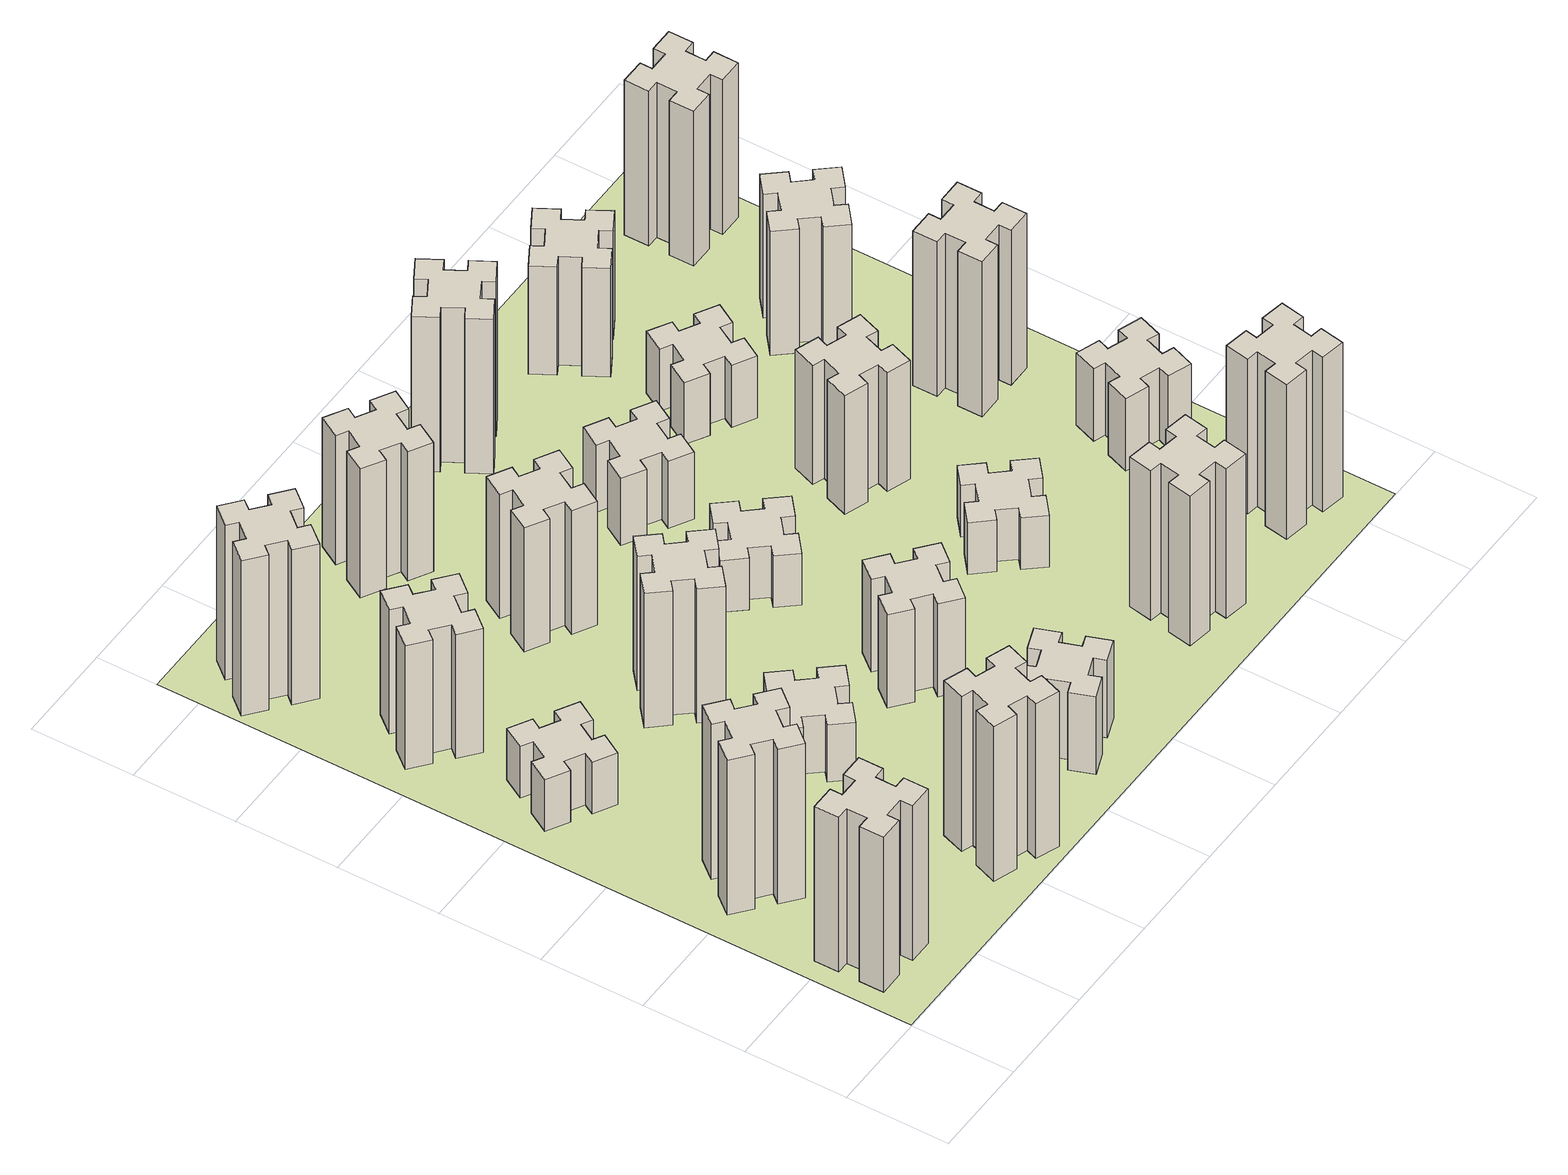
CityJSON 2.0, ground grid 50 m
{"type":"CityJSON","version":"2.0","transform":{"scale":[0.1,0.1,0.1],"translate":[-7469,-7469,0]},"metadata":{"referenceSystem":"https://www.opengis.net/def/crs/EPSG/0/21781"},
"CityObjects":{
"building1":{"type":"Building","attributes":{"class":"1000","function":"1000","usage":"1000","yearOfConstruction":2016,"roofType":"1000","measuredHeight":90,"storeysAboveGround":30,"storeysBelowGround":0},"geometry":[{"type":"Solid","lod":"1","boundaries":[[[[0,1,2,3,4,5,6,7,8,9,10,11,12,13,14,15,16,17,18,19]],[[17,16,20,21]],[[16,15,22,20]],[[15,14,23,22]],[[14,13,24,23]],[[13,12,25,24]],[[12,11,26,25]],[[11,10,27,26]],[[10,9,28,27]],[[9,8,29,28]],[[8,7,30,29]],[[7,6,31,30]],[[6,5,32,31]],[[5,4,33,32]],[[4,3,34,33]],[[3,2,35,34]],[[2,1,36,35]],[[1,0,37,36]],[[0,19,38,37]],[[19,18,39,38]],[[18,17,21,39]],[[24,25,26,27,28,29,30,31,32,33,34,35,36,37,38,39,21,20,22,23]]]]}]},
"building2":{"type":"Building","attributes":{"class":"1000","function":"1000","usage":"1000","yearOfConstruction":2016,"roofType":"1000","measuredHeight":90,"storeysAboveGround":30,"storeysBelowGround":0},"geometry":[{"type":"Solid","lod":"1","boundaries":[[[[40,41,42,43,44,45,46,47,48,49,50,51,52,53,54,55,56,57,58,59]],[[57,56,60,61]],[[56,55,62,60]],[[55,54,63,62]],[[54,53,64,63]],[[53,52,65,64]],[[52,51,66,65]],[[51,50,67,66]],[[50,49,68,67]],[[49,48,69,68]],[[48,47,70,69]],[[47,46,71,70]],[[46,45,72,71]],[[45,44,73,72]],[[44,43,74,73]],[[43,42,75,74]],[[42,41,76,75]],[[41,40,77,76]],[[40,59,78,77]],[[59,58,79,78]],[[58,57,61,79]],[[64,65,66,67,68,69,70,71,72,73,74,75,76,77,78,79,61,60,62,63]]]]}]},
"building3":{"type":"Building","attributes":{"class":"1000","function":"1000","usage":"1000","yearOfConstruction":2016,"roofType":"1000","measuredHeight":30,"storeysAboveGround":30,"storeysBelowGround":0},"geometry":[{"type":"Solid","lod":"1","boundaries":[[[[80,81,82,83,84,85,86,87,88,89,90,91,92,93,94,95,96,97,98,99]],[[97,96,100,101]],[[96,95,102,100]],[[95,94,103,102]],[[94,93,104,103]],[[93,92,105,104]],[[92,91,106,105]],[[91,90,107,106]],[[90,89,108,107]],[[89,88,109,108]],[[88,87,110,109]],[[87,86,111,110]],[[86,85,112,111]],[[85,84,113,112]],[[84,83,114,113]],[[83,82,115,114]],[[82,81,116,115]],[[81,80,117,116]],[[80,99,118,117]],[[99,98,119,118]],[[98,97,101,119]],[[104,105,106,107,108,109,110,111,112,113,114,115,116,117,118,119,101,100,102,103]]]]}]},
"building4":{"type":"Building","attributes":{"class":"1000","function":"1000","usage":"1000","yearOfConstruction":2016,"roofType":"1000","measuredHeight":72,"storeysAboveGround":30,"storeysBelowGround":0},"geometry":[{"type":"Solid","lod":"1","boundaries":[[[[120,121,122,123,124,125,126,127,128,129,130,131,132,133,134,135,136,137,138,139]],[[137,136,140,141]],[[136,135,142,140]],[[135,134,143,142]],[[134,133,144,143]],[[133,132,145,144]],[[132,131,146,145]],[[131,130,147,146]],[[130,129,148,147]],[[129,128,149,148]],[[128,127,150,149]],[[127,126,151,150]],[[126,125,152,151]],[[125,124,153,152]],[[124,123,154,153]],[[123,122,155,154]],[[122,121,156,155]],[[121,120,157,156]],[[120,139,158,157]],[[139,138,159,158]],[[138,137,141,159]],[[144,145,146,147,148,149,150,151,152,153,154,155,156,157,158,159,141,140,142,143]]]]}]},
"building5":{"type":"Building","attributes":{"class":"1000","function":"1000","usage":"1000","yearOfConstruction":2016,"roofType":"1000","measuredHeight":90,"storeysAboveGround":30,"storeysBelowGround":0},"geometry":[{"type":"Solid","lod":"1","boundaries":[[[[160,161,162,163,164,165,166,167,168,169,170,171,172,173,174,175,176,177,178,179]],[[177,176,180,181]],[[176,175,182,180]],[[175,174,183,182]],[[174,173,184,183]],[[173,172,185,184]],[[172,171,186,185]],[[171,170,187,186]],[[170,169,188,187]],[[169,168,189,188]],[[168,167,190,189]],[[167,166,191,190]],[[166,165,192,191]],[[165,164,193,192]],[[164,163,194,193]],[[163,162,195,194]],[[162,161,196,195]],[[161,160,197,196]],[[160,179,198,197]],[[179,178,199,198]],[[178,177,181,199]],[[184,185,186,187,188,189,190,191,192,193,194,195,196,197,198,199,181,180,182,183]]]]}]},
"building6":{"type":"Building","attributes":{"class":"1000","function":"1000","usage":"1000","yearOfConstruction":2016,"roofType":"1000","measuredHeight":90,"storeysAboveGround":30,"storeysBelowGround":0},"geometry":[{"type":"Solid","lod":"1","boundaries":[[[[200,201,202,203,204,205,206,207,208,209,210,211,212,213,214,215,216,217,218,219]],[[217,216,220,221]],[[216,215,222,220]],[[215,214,223,222]],[[214,213,224,223]],[[213,212,225,224]],[[212,211,226,225]],[[211,210,227,226]],[[210,209,228,227]],[[209,208,229,228]],[[208,207,230,229]],[[207,206,231,230]],[[206,205,232,231]],[[205,204,233,232]],[[204,203,234,233]],[[203,202,235,234]],[[202,201,236,235]],[[201,200,237,236]],[[200,219,238,237]],[[219,218,239,238]],[[218,217,221,239]],[[224,225,226,227,228,229,230,231,232,233,234,235,236,237,238,239,221,220,222,223]]]]}]},
"building7":{"type":"Building","attributes":{"class":"1000","function":"1000","usage":"1000","yearOfConstruction":2016,"roofType":"1000","measuredHeight":33,"storeysAboveGround":30,"storeysBelowGround":0},"geometry":[{"type":"Solid","lod":"1","boundaries":[[[[240,241,242,243,244,245,246,247,248,249,250,251,252,253,254,255,256,257,258,259]],[[257,256,260,261]],[[256,255,262,260]],[[255,254,263,262]],[[254,253,264,263]],[[253,252,265,264]],[[252,251,266,265]],[[251,250,267,266]],[[250,249,268,267]],[[249,248,269,268]],[[248,247,270,269]],[[247,246,271,270]],[[246,245,272,271]],[[245,244,273,272]],[[244,243,274,273]],[[243,242,275,274]],[[242,241,276,275]],[[241,240,277,276]],[[240,259,278,277]],[[259,258,279,278]],[[258,257,261,279]],[[264,265,266,267,268,269,270,271,272,273,274,275,276,277,278,279,261,260,262,263]]]]}]},
"building8":{"type":"Building","attributes":{"class":"1000","function":"1000","usage":"1000","yearOfConstruction":2016,"roofType":"1000","measuredHeight":78,"storeysAboveGround":30,"storeysBelowGround":0},"geometry":[{"type":"Solid","lod":"1","boundaries":[[[[280,281,282,283,284,285,286,287,288,289,290,291,292,293,294,295,296,297,298,299]],[[297,296,300,301]],[[296,295,302,300]],[[295,294,303,302]],[[294,293,304,303]],[[293,292,305,304]],[[292,291,306,305]],[[291,290,307,306]],[[290,289,308,307]],[[289,288,309,308]],[[288,287,310,309]],[[287,286,311,310]],[[286,285,312,311]],[[285,284,313,312]],[[284,283,314,313]],[[283,282,315,314]],[[282,281,316,315]],[[281,280,317,316]],[[280,299,318,317]],[[299,298,319,318]],[[298,297,301,319]],[[304,305,306,307,308,309,310,311,312,313,314,315,316,317,318,319,301,300,302,303]]]]}]},
"building9":{"type":"Building","attributes":{"class":"1000","function":"1000","usage":"1000","yearOfConstruction":2016,"roofType":"1000","measuredHeight":45,"storeysAboveGround":30,"storeysBelowGround":0},"geometry":[{"type":"Solid","lod":"1","boundaries":[[[[320,321,322,323,324,325,326,327,328,329,330,331,332,333,334,335,336,337,338,339]],[[337,336,340,341]],[[336,335,342,340]],[[335,334,343,342]],[[334,333,344,343]],[[333,332,345,344]],[[332,331,346,345]],[[331,330,347,346]],[[330,329,348,347]],[[329,328,349,348]],[[328,327,350,349]],[[327,326,351,350]],[[326,325,352,351]],[[325,324,353,352]],[[324,323,354,353]],[[323,322,355,354]],[[322,321,356,355]],[[321,320,357,356]],[[320,339,358,357]],[[339,338,359,358]],[[338,337,341,359]],[[344,345,346,347,348,349,350,351,352,353,354,355,356,357,358,359,341,340,342,343]]]]}]},
"building10":{"type":"Building","attributes":{"class":"1000","function":"1000","usage":"1000","yearOfConstruction":2016,"roofType":"1000","measuredHeight":72,"storeysAboveGround":30,"storeysBelowGround":0},"geometry":[{"type":"Solid","lod":"1","boundaries":[[[[360,361,362,363,364,365,366,367,368,369,370,371,372,373,374,375,376,377,378,379]],[[377,376,380,381]],[[376,375,382,380]],[[375,374,383,382]],[[374,373,384,383]],[[373,372,385,384]],[[372,371,386,385]],[[371,370,387,386]],[[370,369,388,387]],[[369,368,389,388]],[[368,367,390,389]],[[367,366,391,390]],[[366,365,392,391]],[[365,364,393,392]],[[364,363,394,393]],[[363,362,395,394]],[[362,361,396,395]],[[361,360,397,396]],[[360,379,398,397]],[[379,378,399,398]],[[378,377,381,399]],[[384,385,386,387,388,389,390,391,392,393,394,395,396,397,398,399,381,380,382,383]]]]}]},
"building11":{"type":"Building","attributes":{"class":"1000","function":"1000","usage":"1000","yearOfConstruction":2016,"roofType":"1000","measuredHeight":54,"storeysAboveGround":30,"storeysBelowGround":0},"geometry":[{"type":"Solid","lod":"1","boundaries":[[[[400,401,402,403,404,405,406,407,408,409,410,411,412,413,414,415,416,417,418,419]],[[417,416,420,421]],[[416,415,422,420]],[[415,414,423,422]],[[414,413,424,423]],[[413,412,425,424]],[[412,411,426,425]],[[411,410,427,426]],[[410,409,428,427]],[[409,408,429,428]],[[408,407,430,429]],[[407,406,431,430]],[[406,405,432,431]],[[405,404,433,432]],[[404,403,434,433]],[[403,402,435,434]],[[402,401,436,435]],[[401,400,437,436]],[[400,419,438,437]],[[419,418,439,438]],[[418,417,421,439]],[[424,425,426,427,428,429,430,431,432,433,434,435,436,437,438,439,421,420,422,423]]]]}]},
"building12":{"type":"Building","attributes":{"class":"1000","function":"1000","usage":"1000","yearOfConstruction":2016,"roofType":"1000","measuredHeight":75,"storeysAboveGround":30,"storeysBelowGround":0},"geometry":[{"type":"Solid","lod":"1","boundaries":[[[[440,441,442,443,444,445,446,447,448,449,450,451,452,453,454,455,456,457,458,459]],[[457,456,460,461]],[[456,455,462,460]],[[455,454,463,462]],[[454,453,464,463]],[[453,452,465,464]],[[452,451,466,465]],[[451,450,467,466]],[[450,449,468,467]],[[449,448,469,468]],[[448,447,470,469]],[[447,446,471,470]],[[446,445,472,471]],[[445,444,473,472]],[[444,443,474,473]],[[443,442,475,474]],[[442,441,476,475]],[[441,440,477,476]],[[440,459,478,477]],[[459,458,479,478]],[[458,457,461,479]],[[464,465,466,467,468,469,470,471,472,473,474,475,476,477,478,479,461,460,462,463]]]]}]},
"building13":{"type":"Building","attributes":{"class":"1000","function":"1000","usage":"1000","yearOfConstruction":2016,"roofType":"1000","measuredHeight":30,"storeysAboveGround":30,"storeysBelowGround":0},"geometry":[{"type":"Solid","lod":"1","boundaries":[[[[480,481,482,483,484,485,486,487,488,489,490,491,492,493,494,495,496,497,498,499]],[[497,496,500,501]],[[496,495,502,500]],[[495,494,503,502]],[[494,493,504,503]],[[493,492,505,504]],[[492,491,506,505]],[[491,490,507,506]],[[490,489,508,507]],[[489,488,509,508]],[[488,487,510,509]],[[487,486,511,510]],[[486,485,512,511]],[[485,484,513,512]],[[484,483,514,513]],[[483,482,515,514]],[[482,481,516,515]],[[481,480,517,516]],[[480,499,518,517]],[[499,498,519,518]],[[498,497,501,519]],[[504,505,506,507,508,509,510,511,512,513,514,515,516,517,518,519,501,500,502,503]]]]}]},
"building14":{"type":"Building","attributes":{"class":"1000","function":"1000","usage":"1000","yearOfConstruction":2016,"roofType":"1000","measuredHeight":39,"storeysAboveGround":30,"storeysBelowGround":0},"geometry":[{"type":"Solid","lod":"1","boundaries":[[[[520,521,522,523,524,525,526,527,528,529,530,531,532,533,534,535,536,537,538,539]],[[537,536,540,541]],[[536,535,542,540]],[[535,534,543,542]],[[534,533,544,543]],[[533,532,545,544]],[[532,531,546,545]],[[531,530,547,546]],[[530,529,548,547]],[[529,528,549,548]],[[528,527,550,549]],[[527,526,551,550]],[[526,525,552,551]],[[525,524,553,552]],[[524,523,554,553]],[[523,522,555,554]],[[522,521,556,555]],[[521,520,557,556]],[[520,539,558,557]],[[539,538,559,558]],[[538,537,541,559]],[[544,545,546,547,548,549,550,551,552,553,554,555,556,557,558,559,541,540,542,543]]]]}]},
"building15":{"type":"Building","attributes":{"class":"1000","function":"1000","usage":"1000","yearOfConstruction":2016,"roofType":"1000","measuredHeight":87,"storeysAboveGround":30,"storeysBelowGround":0},"geometry":[{"type":"Solid","lod":"1","boundaries":[[[[560,561,562,563,564,565,566,567,568,569,570,571,572,573,574,575,576,577,578,579]],[[577,576,580,581]],[[576,575,582,580]],[[575,574,583,582]],[[574,573,584,583]],[[573,572,585,584]],[[572,571,586,585]],[[571,570,587,586]],[[570,569,588,587]],[[569,568,589,588]],[[568,567,590,589]],[[567,566,591,590]],[[566,565,592,591]],[[565,564,593,592]],[[564,563,594,593]],[[563,562,595,594]],[[562,561,596,595]],[[561,560,597,596]],[[560,579,598,597]],[[579,578,599,598]],[[578,577,581,599]],[[584,585,586,587,588,589,590,591,592,593,594,595,596,597,598,599,581,580,582,583]]]]}]},
"building16":{"type":"Building","attributes":{"class":"1000","function":"1000","usage":"1000","yearOfConstruction":2016,"roofType":"1000","measuredHeight":90,"storeysAboveGround":30,"storeysBelowGround":0},"geometry":[{"type":"Solid","lod":"1","boundaries":[[[[600,601,602,603,604,605,606,607,608,609,610,611,612,613,614,615,616,617,618,619]],[[617,616,620,621]],[[616,615,622,620]],[[615,614,623,622]],[[614,613,624,623]],[[613,612,625,624]],[[612,611,626,625]],[[611,610,627,626]],[[610,609,628,627]],[[609,608,629,628]],[[608,607,630,629]],[[607,606,631,630]],[[606,605,632,631]],[[605,604,633,632]],[[604,603,634,633]],[[603,602,635,634]],[[602,601,636,635]],[[601,600,637,636]],[[600,619,638,637]],[[619,618,639,638]],[[618,617,621,639]],[[624,625,626,627,628,629,630,631,632,633,634,635,636,637,638,639,621,620,622,623]]]]}]},
"building17":{"type":"Building","attributes":{"class":"1000","function":"1000","usage":"1000","yearOfConstruction":2016,"roofType":"1000","measuredHeight":30,"storeysAboveGround":30,"storeysBelowGround":0},"geometry":[{"type":"Solid","lod":"1","boundaries":[[[[640,641,642,643,644,645,646,647,648,649,650,651,652,653,654,655,656,657,658,659]],[[657,656,660,661]],[[656,655,662,660]],[[655,654,663,662]],[[654,653,664,663]],[[653,652,665,664]],[[652,651,666,665]],[[651,650,667,666]],[[650,649,668,667]],[[649,648,669,668]],[[648,647,670,669]],[[647,646,671,670]],[[646,645,672,671]],[[645,644,673,672]],[[644,643,674,673]],[[643,642,675,674]],[[642,641,676,675]],[[641,640,677,676]],[[640,659,678,677]],[[659,658,679,678]],[[658,657,661,679]],[[664,665,666,667,668,669,670,671,672,673,674,675,676,677,678,679,661,660,662,663]]]]}]},
"building18":{"type":"Building","attributes":{"class":"1000","function":"1000","usage":"1000","yearOfConstruction":2016,"roofType":"1000","measuredHeight":69,"storeysAboveGround":30,"storeysBelowGround":0},"geometry":[{"type":"Solid","lod":"1","boundaries":[[[[680,681,682,683,684,685,686,687,688,689,690,691,692,693,694,695,696,697,698,699]],[[697,696,700,701]],[[696,695,702,700]],[[695,694,703,702]],[[694,693,704,703]],[[693,692,705,704]],[[692,691,706,705]],[[691,690,707,706]],[[690,689,708,707]],[[689,688,709,708]],[[688,687,710,709]],[[687,686,711,710]],[[686,685,712,711]],[[685,684,713,712]],[[684,683,714,713]],[[683,682,715,714]],[[682,681,716,715]],[[681,680,717,716]],[[680,699,718,717]],[[699,698,719,718]],[[698,697,701,719]],[[704,705,706,707,708,709,710,711,712,713,714,715,716,717,718,719,701,700,702,703]]]]}]},
"building19":{"type":"Building","attributes":{"class":"1000","function":"1000","usage":"1000","yearOfConstruction":2016,"roofType":"1000","measuredHeight":36,"storeysAboveGround":30,"storeysBelowGround":0},"geometry":[{"type":"Solid","lod":"1","boundaries":[[[[720,721,722,723,724,725,726,727,728,729,730,731,732,733,734,735,736,737,738,739]],[[737,736,740,741]],[[736,735,742,740]],[[735,734,743,742]],[[734,733,744,743]],[[733,732,745,744]],[[732,731,746,745]],[[731,730,747,746]],[[730,729,748,747]],[[729,728,749,748]],[[728,727,750,749]],[[727,726,751,750]],[[726,725,752,751]],[[725,724,753,752]],[[724,723,754,753]],[[723,722,755,754]],[[722,721,756,755]],[[721,720,757,756]],[[720,739,758,757]],[[739,738,759,758]],[[738,737,741,759]],[[744,745,746,747,748,749,750,751,752,753,754,755,756,757,758,759,741,740,742,743]]]]}]},
"building20":{"type":"Building","attributes":{"class":"1000","function":"1000","usage":"1000","yearOfConstruction":2016,"roofType":"1000","measuredHeight":90,"storeysAboveGround":30,"storeysBelowGround":0},"geometry":[{"type":"Solid","lod":"1","boundaries":[[[[760,761,762,763,764,765,766,767,768,769,770,771,772,773,774,775,776,777,778,779]],[[777,776,780,781]],[[776,775,782,780]],[[775,774,783,782]],[[774,773,784,783]],[[773,772,785,784]],[[772,771,786,785]],[[771,770,787,786]],[[770,769,788,787]],[[769,768,789,788]],[[768,767,790,789]],[[767,766,791,790]],[[766,765,792,791]],[[765,764,793,792]],[[764,763,794,793]],[[763,762,795,794]],[[762,761,796,795]],[[761,760,797,796]],[[760,779,798,797]],[[779,778,799,798]],[[778,777,781,799]],[[784,785,786,787,788,789,790,791,792,793,794,795,796,797,798,799,781,780,782,783]]]]}]},
"building21":{"type":"Building","attributes":{"class":"1000","function":"1000","usage":"1000","yearOfConstruction":2016,"roofType":"1000","measuredHeight":63,"storeysAboveGround":30,"storeysBelowGround":0},"geometry":[{"type":"Solid","lod":"1","boundaries":[[[[800,801,802,803,804,805,806,807,808,809,810,811,812,813,814,815,816,817,818,819]],[[817,816,820,821]],[[816,815,822,820]],[[815,814,823,822]],[[814,813,824,823]],[[813,812,825,824]],[[812,811,826,825]],[[811,810,827,826]],[[810,809,828,827]],[[809,808,829,828]],[[808,807,830,829]],[[807,806,831,830]],[[806,805,832,831]],[[805,804,833,832]],[[804,803,834,833]],[[803,802,835,834]],[[802,801,836,835]],[[801,800,837,836]],[[800,819,838,837]],[[819,818,839,838]],[[818,817,821,839]],[[824,825,826,827,828,829,830,831,832,833,834,835,836,837,838,839,821,820,822,823]]]]}]},
"building22":{"type":"Building","attributes":{"class":"1000","function":"1000","usage":"1000","yearOfConstruction":2016,"roofType":"1000","measuredHeight":42,"storeysAboveGround":30,"storeysBelowGround":0},"geometry":[{"type":"Solid","lod":"1","boundaries":[[[[840,841,842,843,844,845,846,847,848,849,850,851,852,853,854,855,856,857,858,859]],[[857,856,860,861]],[[856,855,862,860]],[[855,854,863,862]],[[854,853,864,863]],[[853,852,865,864]],[[852,851,866,865]],[[851,850,867,866]],[[850,849,868,867]],[[849,848,869,868]],[[848,847,870,869]],[[847,846,871,870]],[[846,845,872,871]],[[845,844,873,872]],[[844,843,874,873]],[[843,842,875,874]],[[842,841,876,875]],[[841,840,877,876]],[[840,859,878,877]],[[859,858,879,878]],[[858,857,861,879]],[[864,865,866,867,868,869,870,871,872,873,874,875,876,877,878,879,861,860,862,863]]]]}]},
"building23":{"type":"Building","attributes":{"class":"1000","function":"1000","usage":"1000","yearOfConstruction":2016,"roofType":"1000","measuredHeight":90,"storeysAboveGround":30,"storeysBelowGround":0},"geometry":[{"type":"Solid","lod":"1","boundaries":[[[[880,881,882,883,884,885,886,887,888,889,890,891,892,893,894,895,896,897,898,899]],[[897,896,900,901]],[[896,895,902,900]],[[895,894,903,902]],[[894,893,904,903]],[[893,892,905,904]],[[892,891,906,905]],[[891,890,907,906]],[[890,889,908,907]],[[889,888,909,908]],[[888,887,910,909]],[[887,886,911,910]],[[886,885,912,911]],[[885,884,913,912]],[[884,883,914,913]],[[883,882,915,914]],[[882,881,916,915]],[[881,880,917,916]],[[880,899,918,917]],[[899,898,919,918]],[[898,897,901,919]],[[904,905,906,907,908,909,910,911,912,913,914,915,916,917,918,919,901,900,902,903]]]]}]},
"building24":{"type":"Building","attributes":{"class":"1000","function":"1000","usage":"1000","yearOfConstruction":2016,"roofType":"1000","measuredHeight":72,"storeysAboveGround":30,"storeysBelowGround":0},"geometry":[{"type":"Solid","lod":"1","boundaries":[[[[920,921,922,923,924,925,926,927,928,929,930,931,932,933,934,935,936,937,938,939]],[[937,936,940,941]],[[936,935,942,940]],[[935,934,943,942]],[[934,933,944,943]],[[933,932,945,944]],[[932,931,946,945]],[[931,930,947,946]],[[930,929,948,947]],[[929,928,949,948]],[[928,927,950,949]],[[927,926,951,950]],[[926,925,952,951]],[[925,924,953,952]],[[924,923,954,953]],[[923,922,955,954]],[[922,921,956,955]],[[921,920,957,956]],[[920,939,958,957]],[[939,938,959,958]],[[938,937,941,959]],[[944,945,946,947,948,949,950,951,952,953,954,955,956,957,958,959,941,940,942,943]]]]}]},
"building25":{"type":"Building","attributes":{"class":"1000","function":"1000","usage":"1000","yearOfConstruction":2016,"roofType":"1000","measuredHeight":90,"storeysAboveGround":30,"storeysBelowGround":0},"geometry":[{"type":"Solid","lod":"1","boundaries":[[[[960,961,962,963,964,965,966,967,968,969,970,971,972,973,974,975,976,977,978,979]],[[977,976,980,981]],[[976,975,982,980]],[[975,974,983,982]],[[974,973,984,983]],[[973,972,985,984]],[[972,971,986,985]],[[971,970,987,986]],[[970,969,988,987]],[[969,968,989,988]],[[968,967,990,989]],[[967,966,991,990]],[[966,965,992,991]],[[965,964,993,992]],[[964,963,994,993]],[[963,962,995,994]],[[962,961,996,995]],[[961,960,997,996]],[[960,979,998,997]],[[979,978,999,998]],[[978,977,981,999]],[[984,985,986,987,988,989,990,991,992,993,994,995,996,997,998,999,981,980,982,983]]]]}]},
"landuse1":{"type":"LandUse","attributes":{"name":"plot1","function":"1010"},"geometry":[{"type":"MultiSurface","lod":"1","boundaries":[[[1000,1001,1002,1003]]]}]}
},
"vertices":[
[165,425,0],[165,325,0],[105,325,0],[105,205,0],[225,205,0],[225,265,0],[325,265,0],[325,205,0],[445,205,0],[445,325,0],[385,325,0],[385,425,0],[445,425,0],[445,545,0],[325,545,0],[325,485,0],[225,485,0],[225,545,0],[105,545,0],[105,425,0],[225,485,900],[225,545,900],[325,485,900],[325,545,900],[445,545,900],[445,425,900],[385,425,900],[385,325,900],[445,325,900],[445,205,900],[325,205,900],[325,265,900],[225,265,900],[225,205,900],[105,205,900],[105,325,900],[165,325,900],[165,425,900],[105,425,900],[105,545,900],
[484,1067,0],[408,1132,0],[446,1178,0],[354,1255,0],[277,1163,0],[323,1124,0],[259,1048,0],[213,1086,0],[136,994,0],[228,917,0],[266,963,0],[343,899,0],[304,853,0],[396,776,0],[473,868,0],[427,906,0],[492,983,0],[538,944,0],[615,1036,0],[523,1113,0],[492,983,900],[538,944,900],[427,906,900],[473,868,900],[396,776,900],[304,853,900],[343,899,900],[266,963,900],[228,917,900],[136,994,900],[213,1086,900],[259,1048,900],[323,1124,900],[277,1163,900],[354,1255,900],[446,1178,900],[408,1132,900],[484,1067,900],[523,1113,900],[615,1036,900],
[474,2026,0],[387,2076,0],[417,2128,0],[313,2188,0],[253,2084,0],[305,2054,0],[255,1967,0],[203,1997,0],[143,1893,0],[247,1833,0],[277,1885,0],[364,1835,0],[334,1783,0],[438,1723,0],[498,1827,0],[446,1857,0],[496,1944,0],[548,1914,0],[608,2018,0],[504,2078,0],[496,1944,300],[548,1914,300],[446,1857,300],[498,1827,300],[438,1723,300],[334,1783,300],[364,1835,300],[277,1885,300],[247,1833,300],[143,1893,300],[203,1997,300],[255,1967,300],[305,2054,300],[253,2084,300],[313,2188,300],[417,2128,300],[387,2076,300],[474,2026,300],[504,2078,300],[608,2018,300],
[484,2647,0],[408,2712,0],[446,2758,0],[354,2835,0],[277,2743,0],[323,2704,0],[259,2628,0],[213,2666,0],[136,2574,0],[228,2497,0],[266,2543,0],[343,2479,0],[304,2433,0],[396,2356,0],[473,2448,0],[427,2486,0],[492,2563,0],[538,2524,0],[615,2616,0],[523,2693,0],[492,2563,720],[538,2524,720],[427,2486,720],[473,2448,720],[396,2356,720],[304,2433,720],[343,2479,720],[266,2543,720],[228,2497,720],[136,2574,720],[213,2666,720],[259,2628,720],[323,2704,720],[277,2743,720],[354,2835,720],[446,2758,720],[408,2712,720],[484,2647,720],[523,2693,720],[615,2616,720],
[1029,360,0],[995,266,0],[939,287,0],[897,174,0],[1010,133,0],[1031,189,0],[1125,155,0],[1104,99,0],[1217,57,0],[1258,170,0],[1202,191,0],[1236,285,0],[1292,264,0],[1333,377,0],[1220,418,0],[1200,362,0],[1106,396,0],[1127,452,0],[1014,493,0],[973,380,0],[1106,396,900],[1127,452,900],[1200,362,900],[1220,418,900],[1333,377,900],[1292,264,900],[1236,285,900],[1202,191,900],[1258,170,900],[1217,57,900],[1104,99,900],[1125,155,900],[1031,189,900],[1010,133,900],[897,174,900],[939,287,900],[995,266,900],[1029,360,900],[973,380,900],[1014,493,900],
[384,3387,0],[308,3452,0],[346,3498,0],[254,3575,0],[177,3483,0],[223,3444,0],[159,3368,0],[113,3406,0],[36,3314,0],[128,3237,0],[166,3283,0],[243,3219,0],[204,3173,0],[296,3096,0],[373,3188,0],[327,3226,0],[392,3303,0],[438,3264,0],[515,3356,0],[423,3433,0],[392,3303,900],[438,3264,900],[327,3226,900],[373,3188,900],[296,3096,900],[204,3173,900],[243,3219,900],[166,3283,900],[128,3237,900],[36,3314,900],[113,3406,900],[159,3368,900],[223,3444,900],[177,3483,900],[254,3575,900],[346,3498,900],[308,3452,900],[384,3387,900],[423,3433,900],[515,3356,900],
[1083,1332,0],[1006,1267,0],[968,1313,0],[876,1236,0],[953,1144,0],[999,1183,0],[1063,1106,0],[1017,1068,0],[1094,976,0],[1186,1053,0],[1148,1099,0],[1224,1163,0],[1263,1117,0],[1355,1194,0],[1278,1286,0],[1232,1248,0],[1167,1324,0],[1213,1363,0],[1136,1455,0],[1044,1378,0],[1167,1324,330],[1213,1363,330],[1232,1248,330],[1278,1286,330],[1355,1194,330],[1263,1117,330],[1224,1163,330],[1148,1099,330],[1186,1053,330],[1094,976,330],[1017,1068,330],[1063,1106,330],[999,1183,330],[953,1144,330],[876,1236,330],[968,1313,330],[1006,1267,330],[1083,1332,330],[1044,1378,330],[1136,1455,330],
[1083,1972,0],[1006,1907,0],[968,1953,0],[876,1876,0],[953,1784,0],[999,1823,0],[1063,1746,0],[1017,1708,0],[1094,1616,0],[1186,1693,0],[1148,1739,0],[1224,1803,0],[1263,1757,0],[1355,1834,0],[1278,1926,0],[1232,1888,0],[1167,1964,0],[1213,2003,0],[1136,2095,0],[1044,2018,0],[1167,1964,780],[1213,2003,780],[1232,1888,780],[1278,1926,780],[1355,1834,780],[1263,1757,780],[1224,1803,780],[1148,1739,780],[1186,1693,780],[1094,1616,780],[1017,1708,780],[1063,1746,780],[999,1823,780],[953,1784,780],[876,1876,780],[968,1953,780],[1006,1907,780],[1083,1972,780],[1044,2018,780],[1136,2095,780],
[1765,496,0],[1671,462,0],[1650,518,0],[1537,477,0],[1579,364,0],[1635,385,0],[1669,291,0],[1613,270,0],[1654,157,0],[1767,199,0],[1746,255,0],[1840,289,0],[1860,233,0],[1973,274,0],[1932,387,0],[1876,366,0],[1842,460,0],[1898,480,0],[1857,593,0],[1744,552,0],[1842,460,450],[1898,480,450],[1876,366,450],[1932,387,450],[1973,274,450],[1860,233,450],[1840,289,450],[1746,255,450],[1767,199,450],[1654,157,450],[1613,270,450],[1669,291,450],[1635,385,450],[1579,364,450],[1537,477,450],[1650,518,450],[1671,462,450],[1765,496,450],[1744,552,450],[1857,593,450],
[1314,2666,0],[1227,2716,0],[1257,2768,0],[1153,2828,0],[1093,2724,0],[1145,2694,0],[1095,2607,0],[1043,2637,0],[983,2533,0],[1087,2473,0],[1117,2525,0],[1204,2475,0],[1174,2423,0],[1278,2363,0],[1338,2467,0],[1286,2497,0],[1336,2584,0],[1388,2554,0],[1448,2658,0],[1344,2718,0],[1336,2584,720],[1388,2554,720],[1286,2497,720],[1338,2467,720],[1278,2363,720],[1174,2423,720],[1204,2475,720],[1117,2525,720],[1087,2473,720],[983,2533,720],[1043,2637,720],[1095,2607,720],[1145,2694,720],[1093,2724,720],[1153,2828,720],[1257,2768,720],[1227,2716,720],[1314,2666,720],[1344,2718,720],[1448,2658,720],
[1646,1063,0],[1723,999,0],[1684,953,0],[1776,876,0],[1853,968,0],[1807,1006,0],[1872,1083,0],[1918,1044,0],[1995,1136,0],[1903,1213,0],[1864,1167,0],[1788,1232,0],[1826,1278,0],[1734,1355,0],[1657,1263,0],[1703,1224,0],[1639,1148,0],[1593,1186,0],[1516,1094,0],[1608,1017,0],[1639,1148,540],[1593,1186,540],[1703,1224,540],[1657,1263,540],[1734,1355,540],[1826,1278,540],[1788,1232,540],[1864,1167,540],[1903,1213,540],[1995,1136,540],[1918,1044,540],[1872,1083,540],[1807,1006,540],[1853,968,540],[1776,876,540],[1684,953,540],[1723,999,540],[1646,1063,540],[1608,1017,540],[1516,1094,540],
[1214,3406,0],[1127,3456,0],[1157,3508,0],[1053,3568,0],[993,3464,0],[1045,3434,0],[995,3347,0],[943,3377,0],[883,3273,0],[987,3213,0],[1017,3265,0],[1104,3215,0],[1074,3163,0],[1178,3103,0],[1238,3207,0],[1186,3237,0],[1236,3324,0],[1288,3294,0],[1348,3398,0],[1244,3458,0],[1236,3324,750],[1288,3294,750],[1186,3237,750],[1238,3207,750],[1178,3103,750],[1074,3163,750],[1104,3215,750],[1017,3265,750],[987,3213,750],[883,3273,750],[943,3377,750],[995,3347,750],[1045,3434,750],[993,3464,750],[1053,3568,750],[1157,3508,750],[1127,3456,750],[1214,3406,750],[1244,3458,750],[1348,3398,750],
[1972,1988,0],[1907,2064,0],[1953,2103,0],[1876,2195,0],[1784,2118,0],[1823,2072,0],[1746,2007,0],[1708,2053,0],[1616,1976,0],[1693,1884,0],[1739,1923,0],[1803,1846,0],[1757,1808,0],[1834,1716,0],[1926,1793,0],[1888,1839,0],[1964,1903,0],[2003,1857,0],[2095,1934,0],[2018,2026,0],[1964,1903,300],[2003,1857,300],[1888,1839,300],[1926,1793,300],[1834,1716,300],[1757,1808,300],[1803,1846,300],[1739,1923,300],[1693,1884,300],[1616,1976,300],[1708,2053,300],[1746,2007,300],[1823,2072,300],[1784,2118,300],[1876,2195,300],[1953,2103,300],[1907,2064,300],[1972,1988,300],[2018,2026,300],[2095,1934,300],
[2026,2497,0],[2076,2584,0],[2128,2554,0],[2188,2658,0],[2084,2718,0],[2054,2666,0],[1967,2716,0],[1997,2768,0],[1893,2828,0],[1833,2724,0],[1885,2694,0],[1835,2607,0],[1783,2637,0],[1723,2533,0],[1827,2473,0],[1857,2525,0],[1944,2475,0],[1914,2423,0],[2018,2363,0],[2078,2467,0],[1944,2475,390],[1914,2423,390],[1857,2525,390],[1827,2473,390],[1723,2533,390],[1783,2637,390],[1835,2607,390],[1885,2694,390],[1833,2724,390],[1893,2828,390],[1997,2768,390],[1967,2716,390],[2054,2666,390],[2084,2718,390],[2188,2658,390],[2128,2554,390],[2076,2584,390],[2026,2497,390],[2078,2467,390],[2018,2363,390],
[2596,444,0],[2578,345,0],[2519,356,0],[2498,237,0],[2617,217,0],[2627,276,0],[2725,258,0],[2715,199,0],[2833,178,0],[2854,297,0],[2795,307,0],[2812,405,0],[2871,395,0],[2892,513,0],[2774,534,0],[2764,475,0],[2665,492,0],[2676,551,0],[2557,572,0],[2537,454,0],[2665,492,870],[2676,551,870],[2764,475,870],[2774,534,870],[2892,513,870],[2871,395,870],[2812,405,870],[2795,307,870],[2854,297,870],[2833,178,870],[2715,199,870],[2725,258,870],[2627,276,870],[2617,217,870],[2498,237,870],[2519,356,870],[2578,345,870],[2596,444,870],[2537,454,870],[2557,572,870],
[1844,3556,0],[1757,3506,0],[1727,3558,0],[1623,3498,0],[1683,3394,0],[1735,3424,0],[1785,3337,0],[1733,3307,0],[1793,3203,0],[1897,3263,0],[1867,3315,0],[1954,3365,0],[1984,3313,0],[2088,3373,0],[2028,3477,0],[1976,3447,0],[1926,3534,0],[1978,3564,0],[1918,3668,0],[1814,3608,0],[1926,3534,900],[1978,3564,900],[1976,3447,900],[2028,3477,900],[2088,3373,900],[1984,3313,900],[1954,3365,900],[1867,3315,900],[1897,3263,900],[1793,3203,900],[1733,3307,900],[1785,3337,900],[1735,3424,900],[1683,3394,900],[1623,3498,900],[1727,3558,900],[1757,3506,900],[1844,3556,900],[1814,3608,900],[1918,3668,900],
[2628,1099,0],[2704,1163,0],[2743,1117,0],[2835,1194,0],[2758,1286,0],[2712,1248,0],[2647,1324,0],[2693,1363,0],[2616,1455,0],[2524,1378,0],[2563,1332,0],[2486,1267,0],[2448,1313,0],[2356,1236,0],[2433,1144,0],[2479,1183,0],[2543,1106,0],[2497,1068,0],[2574,976,0],[2666,1053,0],[2543,1106,300],[2497,1068,300],[2479,1183,300],[2433,1144,300],[2356,1236,300],[2448,1313,300],[2486,1267,300],[2563,1332,300],[2524,1378,300],[2616,1455,300],[2693,1363,300],[2647,1324,300],[2712,1248,300],[2758,1286,300],[2835,1194,300],[2743,1117,300],[2704,1163,300],[2628,1099,300],[2666,1053,300],[2574,976,300],
[2682,1871,0],[2716,1965,0],[2772,1944,0],[2813,2057,0],[2700,2098,0],[2680,2042,0],[2586,2076,0],[2607,2132,0],[2494,2173,0],[2453,2060,0],[2509,2040,0],[2475,1946,0],[2419,1967,0],[2377,1854,0],[2490,1813,0],[2511,1869,0],[2605,1835,0],[2584,1779,0],[2697,1737,0],[2738,1850,0],[2605,1835,690],[2584,1779,690],[2511,1869,690],[2490,1813,690],[2377,1854,690],[2419,1967,690],[2475,1946,690],[2509,2040,690],[2453,2060,690],[2494,2173,690],[2607,2132,690],[2586,2076,690],[2680,2042,690],[2700,2098,690],[2813,2057,690],[2772,1944,690],[2716,1965,690],[2682,1871,690],[2738,1850,690],[2697,1737,690],
[2497,2625,0],[2584,2575,0],[2554,2523,0],[2658,2463,0],[2718,2567,0],[2666,2597,0],[2716,2684,0],[2768,2654,0],[2828,2758,0],[2724,2818,0],[2694,2766,0],[2607,2816,0],[2637,2868,0],[2533,2928,0],[2473,2824,0],[2525,2794,0],[2475,2707,0],[2423,2737,0],[2363,2633,0],[2467,2573,0],[2475,2707,360],[2423,2737,360],[2525,2794,360],[2473,2824,360],[2533,2928,360],[2637,2868,360],[2607,2816,360],[2694,2766,360],[2724,2818,360],[2828,2758,360],[2768,2654,360],[2716,2684,360],[2666,2597,360],[2718,2567,360],[2658,2463,360],[2554,2523,360],[2584,2575,360],[2497,2625,360],[2467,2573,360],[2363,2633,360],
[3504,475,0],[3405,492,0],[3416,551,0],[3297,572,0],[3277,454,0],[3336,444,0],[3318,345,0],[3259,356,0],[3238,237,0],[3357,217,0],[3367,276,0],[3465,258,0],[3455,199,0],[3573,178,0],[3594,297,0],[3535,307,0],[3552,405,0],[3611,395,0],[3632,513,0],[3514,534,0],[3552,405,900],[3611,395,900],[3535,307,900],[3594,297,900],[3573,178,900],[3455,199,900],[3465,258,900],[3367,276,900],[3357,217,900],[3238,237,900],[3259,356,900],[3318,345,900],[3336,444,900],[3277,454,900],[3297,572,900],[3416,551,900],[3405,492,900],[3504,475,900],[3514,534,900],[3632,513,900],
[2716,3347,0],[2666,3434,0],[2718,3464,0],[2658,3568,0],[2554,3508,0],[2584,3456,0],[2497,3406,0],[2467,3458,0],[2363,3398,0],[2423,3294,0],[2475,3324,0],[2525,3237,0],[2473,3207,0],[2533,3103,0],[2637,3163,0],[2607,3215,0],[2694,3265,0],[2724,3213,0],[2828,3273,0],[2768,3377,0],[2694,3265,630],[2724,3213,630],[2607,3215,630],[2637,3163,630],[2533,3103,630],[2473,3207,630],[2525,3237,630],[2475,3324,630],[2423,3294,630],[2363,3398,630],[2467,3458,630],[2497,3406,630],[2584,3456,630],[2554,3508,630],[2658,3568,630],[2718,3464,630],[2666,3434,630],[2716,3347,630],[2768,3377,630],[2828,3273,630],
[3351,1029,0],[3445,995,0],[3424,939,0],[3537,897,0],[3578,1010,0],[3522,1031,0],[3556,1125,0],[3612,1104,0],[3653,1217,0],[3540,1258,0],[3520,1202,0],[3426,1236,0],[3447,1292,0],[3334,1333,0],[3293,1220,0],[3349,1200,0],[3315,1106,0],[3259,1127,0],[3217,1014,0],[3330,973,0],[3315,1106,420],[3259,1127,420],[3349,1200,420],[3293,1220,420],[3334,1333,420],[3447,1292,420],[3426,1236,420],[3520,1202,420],[3540,1258,420],[3653,1217,420],[3612,1104,420],[3556,1125,420],[3522,1031,420],[3578,1010,420],[3537,897,420],[3424,939,420],[3445,995,420],[3351,1029,420],[3330,973,420],[3217,1014,420],
[3445,1805,0],[3445,1905,0],[3505,1905,0],[3505,2025,0],[3385,2025,0],[3385,1965,0],[3285,1965,0],[3285,2025,0],[3165,2025,0],[3165,1905,0],[3225,1905,0],[3225,1805,0],[3165,1805,0],[3165,1685,0],[3285,1685,0],[3285,1745,0],[3385,1745,0],[3385,1685,0],[3505,1685,0],[3505,1805,0],[3385,1745,900],[3385,1685,900],[3285,1745,900],[3285,1685,900],[3165,1685,900],[3165,1805,900],[3225,1805,900],[3225,1905,900],[3165,1905,900],[3165,2025,900],[3285,2025,900],[3285,1965,900],[3385,1965,900],[3385,2025,900],[3505,2025,900],[3505,1905,900],[3445,1905,900],[3445,1805,900],[3505,1805,900],[3505,1685,900],
[3119,2563,0],[3183,2486,0],[3137,2448,0],[3214,2356,0],[3306,2433,0],[3268,2479,0],[3344,2543,0],[3383,2497,0],[3475,2574,0],[3398,2666,0],[3352,2628,0],[3287,2704,0],[3333,2743,0],[3256,2835,0],[3164,2758,0],[3203,2712,0],[3126,2647,0],[3088,2693,0],[2996,2616,0],[3073,2524,0],[3126,2647,720],[3088,2693,720],[3203,2712,720],[3164,2758,720],[3256,2835,720],[3333,2743,720],[3287,2704,720],[3352,2628,720],[3398,2666,720],[3475,2574,720],[3383,2497,720],[3344,2543,720],[3268,2479,720],[3306,2433,720],[3214,2356,720],[3137,2448,720],[3183,2486,720],[3119,2563,720],[3073,2524,720],[2996,2616,720],
[3385,3225,0],[3485,3225,0],[3485,3165,0],[3605,3165,0],[3605,3285,0],[3545,3285,0],[3545,3385,0],[3605,3385,0],[3605,3505,0],[3485,3505,0],[3485,3445,0],[3385,3445,0],[3385,3505,0],[3265,3505,0],[3265,3385,0],[3325,3385,0],[3325,3285,0],[3265,3285,0],[3265,3165,0],[3385,3165,0],[3325,3285,900],[3265,3285,900],[3325,3385,900],[3265,3385,900],[3265,3505,900],[3385,3505,900],[3385,3445,900],[3485,3445,900],[3485,3505,900],[3605,3505,900],[3605,3385,900],[3545,3385,900],[3545,3285,900],[3605,3285,900],[3605,3165,900],[3485,3165,900],[3485,3225,900],[3385,3225,900],[3385,3165,900],[3265,3165,900],
[5,3705,0],[3705,3705,0],[3705,5,0],[5,5,0]
]}
